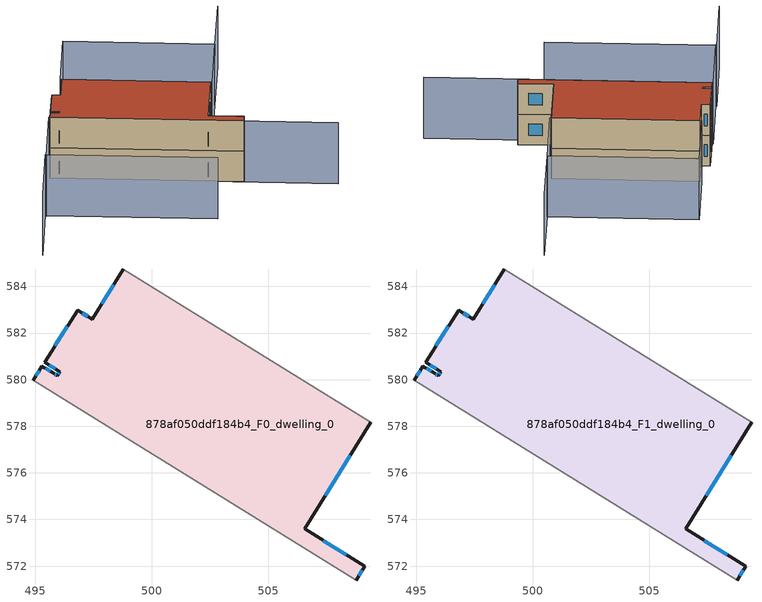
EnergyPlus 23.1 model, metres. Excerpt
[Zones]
878af050ddf184b4_F0_dwelling_0
 floor ground (EU_floor_Construction): 509.4,578.18 506.56,573.59 509.14,572 508.77,571.4 494.91,579.98 495.29,580.58 495.79,580.27 495.95,580.17 496.06,580.35 495.4,580.75 496.82,582.98 497.45,582.59 498.79,584.75 z0
 wall outside (EU_wall_Construction): 498.79,584.75 497.45,582.59 496.82,582.98 495.4,580.75 496.06,580.35 495.95,580.17 495.79,580.27 495.29,580.58 494.91,579.98 / 508.77,571.4 509.14,572 506.56,573.59 509.4,578.18 z0:3
 wall adiabatic (EU_wall_Construction): 509.4,578.18 498.79,584.75 / 494.91,579.98 508.77,571.4 z0:3
 window (EU_Window_Construction): 495.64,580.36 495.45,580.48 / 495.9,580.2 495.84,580.24 / 496.02,580.29 495.98,580.23 / 495.61,580.63 495.85,580.47 / 496.38,582.29 495.84,581.45 / 497.25,582.71 497.01,582.86 / 498.37,584.07 497.86,583.26 / 507.45,575.02 508.52,576.75 / 508.33,572.49 507.36,573.1 / 508.88,571.59 509.02,571.81 / 495.17,580.39 495.03,580.16 z0.93:2.07
878af050ddf184b4_F1_dwelling_0
 floor to 878af050ddf184b4_F0_dwelling_0 (EU_floor_Construction): 509.4,578.18 506.56,573.59 509.14,572 508.77,571.4 494.91,579.98 495.29,580.58 495.79,580.27 495.95,580.17 496.06,580.35 495.4,580.75 496.82,582.98 497.45,582.59 498.78,584.75 z3
 wall outside (EU_wall_Construction): 498.79,584.75 497.45,582.59 496.82,582.98 495.4,580.75 496.06,580.35 495.95,580.17 495.79,580.27 495.29,580.58 494.91,579.98 / 508.77,571.4 509.14,572 506.56,573.59 509.4,578.18 z3:6
 wall adiabatic (EU_wall_Construction): 509.4,578.18 498.79,584.75 / 494.91,579.98 508.77,571.4 z3:6
 window (EU_Window_Construction): 495.64,580.36 495.45,580.48 / 495.9,580.2 495.84,580.24 / 496.02,580.29 495.98,580.23 / 495.61,580.63 495.85,580.47 / 496.38,582.29 495.84,581.45 / 497.25,582.71 497.01,582.86 / 498.37,584.07 497.86,583.26 / 507.45,575.02 508.52,576.75 / 508.33,572.49 507.36,573.1 / 508.88,571.59 509.02,571.81 / 495.17,580.39 495.03,580.16 z3.93:5.07
 roof outside (EU_roof_Construction): 508.77,571.4 509.14,572 506.56,573.59 509.4,578.18 498.79,584.75 497.45,582.59 496.82,582.98 495.4,580.75 496.06,580.35 495.95,580.17 495.79,580.27 495.29,580.58 494.91,579.98 z6
shading: 488.31,569.59 491.63,574.97 / 491.63,574.97 503.91,567.39 / 491.64,574.83 494.85,580.02 / 494.85,580.02 515.47,567.26 / 515.95,588.46 512.74,583.28 / 512.74,583.28 501.87,590 / 501.87,590 512.72,583.29 / 512.72,583.29 509.51,578.11 / 509.51,578.11 498.66,584.82 / 498.66,584.82 501.87,590 z0:6
[Building]
EU S2 Campaign: North Axis=0; Terrain=City; Solar Distribution=FullExterior
[Site:Location]
Montreal-Trudeau.Intl.AP: Latitude=45.4667; Longitude=-73.75; Time Zone=-5; Elevation=36
[SizingPeriod:WeatherFileDays]
AnnualSizingPeriod: Begin Month=1; Begin Day of Month=1; End Month=12; End Day of Month=31; Day of Week for Start Day=Monday; Use Weather File Daylight Saving Period=No; Use Weather File Rain and Snow Indicators=No
[MATERIAL]
EU_InternalMass_Material: Roughness=MediumRough; Thickness=0.1; Conductivity=1; Density=1800; Specific Heat=900; Thermal Absorptance=0.9; Solar Absorptance=0.7; Visible Absorptance=0.7
[MATERIAL:NOMASS] Roughness=MediumRough; Thermal Absorptance=0.9; Solar Absorptance=0.7; Visible Absorptance=0.7
Name | Thermal Resistance
EU_wall_NoMass; EU_floor_NoMass | 1.51479
EU_roof_NoMass | 2.84114
[WINDOWMATERIAL:SIMPLEGLAZINGSYSTEM]
EU_Window_SimpleGlazing: UFactor=3.53504; Solar Heat Gain Coefficient=0.8; Visible Transmittance=0.8
[CONSTRUCTION]
EU_wall_Construction: EU_wall_NoMass
EU_roof_Construction: EU_roof_NoMass
EU_floor_Construction: EU_floor_NoMass
EU_Window_Construction: EU_Window_SimpleGlazing
EU_InternalMass_Construction: EU_InternalMass_Material
[ZONE] Type=1; Multiplier=1; Ceiling Height=autocalculate; Floor Area=autocalculate; Part of Total Floor Area=Yes
Name | Volume
878af050ddf184b4_F0_dwelling_0 | 242.29
878af050ddf184b4_F1_dwelling_0 | 242.293
[INTERNALMASS] Construction=EU_InternalMass_Construction; Surface Area=80.7637
Name | Zone or ZoneList
878af050ddf184b4_F0_dwelling_0_EU_InternalMass | 878af050ddf184b4_F0_dwelling_0
878af050ddf184b4_F1_dwelling_0_EU_InternalMass | 878af050ddf184b4_F1_dwelling_0
[OTHEREQUIPMENT] Fuel Type=Electricity; Design Level Calculation Method=Watts/Area; Power per Zone Floor Area=1; Fraction Latent=0; Fraction Radiant=0; Fraction Lost=0; Carbon Dioxide Generation Rate=0; EndUse Subcategory=EU_Step8_InternalGains
Name | Zone or ZoneList or Space or SpaceList | Schedule
EU_Step8_InternalGain_878af050ddf184b4_F0_dwelling_0_f000 | 878af050ddf184b4_F0_dwelling_0 | EU_Step8_GainSchedule_878af050ddf184b4_F0_dwelling_0_f000
EU_Step8_InternalGain_878af050ddf184b4_F1_dwelling_0_f000 | 878af050ddf184b4_F1_dwelling_0 | EU_Step8_GainSchedule_878af050ddf184b4_F1_dwelling_0_f000
[ZONEVENTILATION:DESIGNFLOWRATE] Schedule=EU_AlwaysOn; Design Flow Rate Calculation Method=AirChanges/Hour; Air Changes per Hour=0.775154; Ventilation Type=Natural; Fan Pressure Rise=0; Fan Total Efficiency=1; Constant Term Coefficient=1; Temperature Term Coefficient=0; Velocity Term Coefficient=0; Velocity Squared Term Coefficient=0; Minimum Indoor Temperature=-100; Maximum Indoor Temperature=100; Delta Temperature=-100; Minimum Outdoor Temperature=-100; Maximum Outdoor Temperature=100; Maximum Wind Speed=40
Name | Zone or ZoneList or Space or SpaceList
EU_ConstantAir_878af050ddf184b4_F0_dwelling_0 | 878af050ddf184b4_F0_dwelling_0
EU_ConstantAir_878af050ddf184b4_F1_dwelling_0 | 878af050ddf184b4_F1_dwelling_0
[HVACTEMPLATE:THERMOSTAT] Constant Heating Setpoint=20; Constant Cooling Setpoint=50
EU_HeatOnly_878af050ddf184b4_F0_dwelling_0; EU_HeatOnly_878af050ddf184b4_F1_dwelling_0
[HVACTEMPLATE:ZONE:IDEALLOADSAIRSYSTEM] System Availability Schedule=EU_AlwaysOn; Maximum Heating Supply Air Temperature=50; Minimum Cooling Supply Air Temperature=13; Maximum Heating Supply Air Humidity Ratio=0.0156; Minimum Cooling Supply Air Humidity Ratio=0.0077; Heating Limit=NoLimit; Cooling Limit=NoLimit; Heating Availability Schedule=EU_AlwaysOn; Cooling Availability Schedule=EU_CoolingOff; Dehumidification Control Type=ConstantSensibleHeatRatio; Cooling Sensible Heat Ratio=0.7; Dehumidification Setpoint=60; Humidification Control Type=None; Humidification Setpoint=30; Outdoor Air Method=None; Outdoor Air Flow Rate per Person=0.00944; Outdoor Air Flow Rate per Zone Floor Area=0; Outdoor Air Flow Rate per Zone=0; Demand Controlled Ventilation Type=None; Outdoor Air Economizer Type=NoEconomizer; Heat Recovery Type=None; Sensible Heat Recovery Effectiveness=0.7; Latent Heat Recovery Effectiveness=0.65
Name | Template Thermostat
878af050ddf184b4_F0_dwelling_0 | EU_HeatOnly_878af050ddf184b4_F0_dwelling_0
878af050ddf184b4_F1_dwelling_0 | EU_HeatOnly_878af050ddf184b4_F1_dwelling_0
[SIZING:ZONE] Zone Cooling Design Supply Air Temperature Input Method=SupplyAirTemperature; Zone Cooling Design Supply Air Temperature=13; Zone Heating Design Supply Air Temperature Input Method=SupplyAirTemperature; Zone Heating Design Supply Air Temperature=50; Zone Cooling Design Supply Air Humidity Ratio=0.008; Zone Heating Design Supply Air Humidity Ratio=0.008; Cooling Design Air Flow Method=DesignDay; Cooling Design Air Flow Rate=0; Cooling Minimum Air Flow per Zone Floor Area=0.000762; Cooling Minimum Air Flow=0; Cooling Minimum Air Flow Fraction=0.2; Heating Design Air Flow Method=DesignDay; Heating Design Air Flow Rate=0; Heating Maximum Air Flow per Zone Floor Area=0.002032; Heating Maximum Air Flow=0.141576; Heating Maximum Air Flow Fraction=0.3; Account for Dedicated Outdoor Air System=No; Dedicated Outdoor Air System Control Strategy=NeutralSupplyAir; Dedicated Outdoor Air Low Setpoint Temperature for Design=autosize; Dedicated Outdoor Air High Setpoint Temperature for Design=autosize; Zone Load Sizing Method=Sensible Load Only No Latent Load; Zone Latent Cooling Design Supply Air Humidity Ratio Input Method=HumidityRatioDifference; Zone Cooling Design Supply Air Humidity Ratio Difference=0.005; Zone Latent Heating Design Supply Air Humidity Ratio Input Method=HumidityRatioDifference; Zone Humidification Design Supply Air Humidity Ratio Difference=0.005
878af050ddf184b4_F0_dwelling_0; 878af050ddf184b4_F1_dwelling_0
[SCHEDULE:CONSTANT]
Name | Hourly Value
EU_AlwaysOn | 1
EU_CoolingOff | 0
[SCHEDULE:FILE] Column Number=1; Rows to Skip at Top=0; Number of Hours of Data=8760; Column Separator=Comma; Interpolate to Timestep=No; Minutes per Item=60; Adjust Schedule for Daylight Savings=Yes
Name | File
EU_Step8_GainSchedule_878af050ddf184b4_F0_dwelling_0_f000 | ../../schedules/878af050ddf184b4/878af050ddf184b4_F0_dwelling_0_f000_gain.csv
EU_Step8_GainSchedule_878af050ddf184b4_F1_dwelling_0_f000 | ../../schedules/878af050ddf184b4/878af050ddf184b4_F1_dwelling_0_f000_gain.csv
